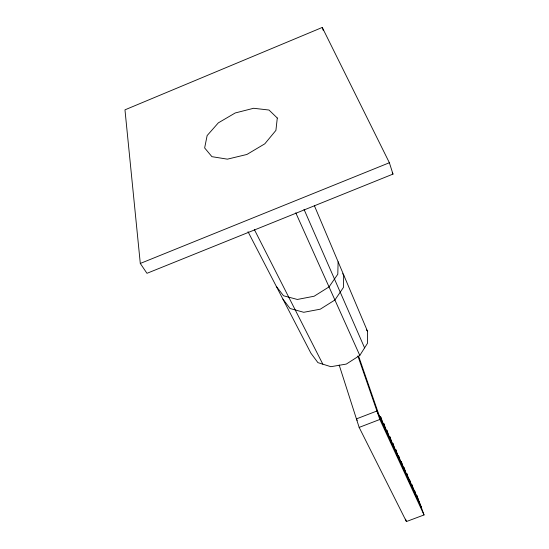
<?xml version="1.0" encoding="UTF-8"?>
<svg xmlns="http://www.w3.org/2000/svg" width="549" height="549" viewBox="0 0 549 549"><rect width="100%" height="100%" fill="white"/><g stroke="black" fill="none" stroke-linecap="round" stroke-linejoin="round"><path stroke-width="0.82" d="M338.115 261.784L337.8 274.212L329.036 286.901L314.138 296.227L297.352 299.459L283.504 295.76L276.319 286.372M385.494 429.38L388.507 436.078L383.703 423.361L385.494 429.373M248.011 231.699L310.912 353.192L317.919 362.635L330.889 366.698L346.316 364.069L359.801 355.429L367.514 343.269L367.432 331.074L314.433 205.8M322.263 27.45L124.966 109.841L140.297 263.451L146.967 273.313L392.988 174.095L389.378 162.737L322.263 27.45L323.361 30.655M140.297 263.451L389.378 162.737M359.156 427.403L379.846 419.463L424.034 514.948L406.411 521.55L359.156 427.403L339.179 365.037M342.583 273.725L343.701 274.987L343.468 287.388L334.911 299.987L320.28 309.183L303.755 312.292L290.064 308.517L282.913 299.102M366.348 329.791L367.432 331.074M254.304 229.455L322.826 364.172M357.173 420.383L356.425 418.894L376.923 411.009L421.2 507.015L424.034 514.948M392.233 172.564L392.988 174.095M295.774 212.813L359.801 355.429M304.029 209.375L364.591 347.881M358.689 356.39L379.702 417.041M357.873 355.924L379.846 419.463M405.601 519.162L406.411 521.55M395.637 449.336L397.517 455.663L400.296 461.661L395.637 449.336M394.601 449.164L397.442 455.498L392.748 443.084L394.601 449.164M391.629 442.7L394.525 449.157L389.797 436.64L391.629 442.7M388.582 436.105L391.533 442.686L386.764 430.066L388.582 436.105M277.293 118.028L275.914 130.388L264.803 143.824L246.899 154.461L227.389 159.162L211.921 156.671L204.647 147.935L207.131 135.569L218.324 122.866L235.212 112.97L253.617 108.277L269.003 110.033L277.293 118.028M382.324 422.545L385.391 429.373L380.553 416.554L382.324 422.531M403.083 467.727L400.351 461.853L398.457 455.498L403.083 467.727M405.835 473.677L403.165 467.926L401.244 461.544L405.835 473.677M408.518 479.517L405.903 473.883L403.961 467.48L408.518 479.517M411.201 485.295L408.641 479.778L406.679 473.355L411.201 485.295M413.761 490.888L411.249 485.481L409.273 479.044L413.761 490.888M416.3 496.378L413.836 491.074L411.839 484.616L416.3 496.378M418.777 501.765L416.362 496.571L414.351 490.099L418.777 501.765M421.22 507.022L418.853 501.916L416.821 495.438L421.22 507.022"/></g></svg>
